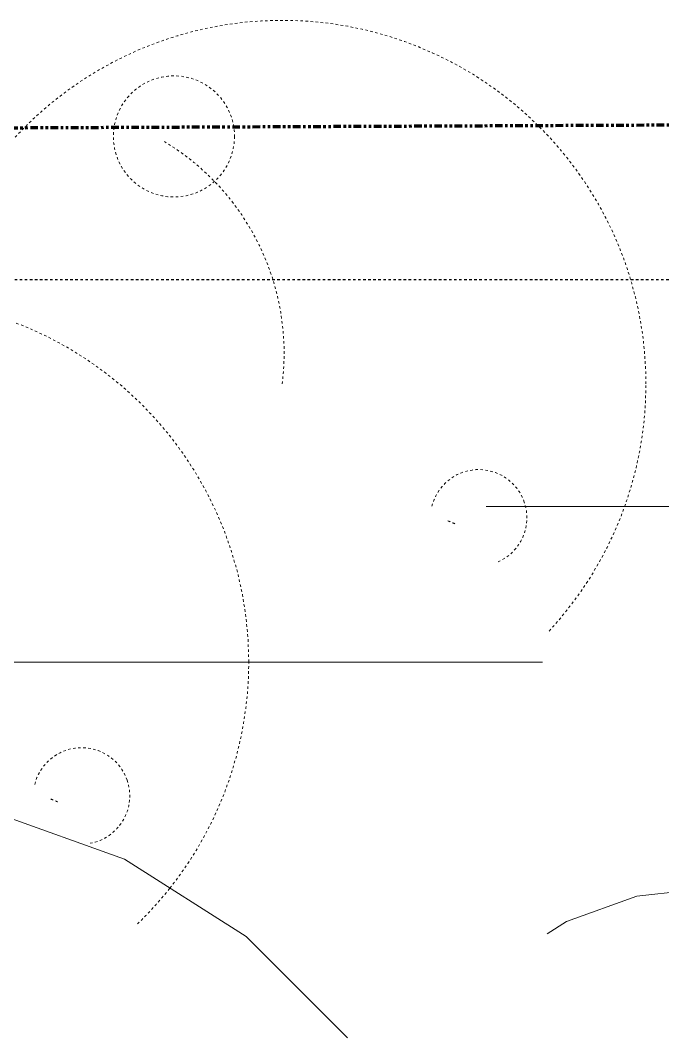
# Model space of a CAD drawing. Header units: inches. Extents: x 9391 to 11530, y 1186 to 2858.
# Drawn here: x 11181.2 to 11213, y 2661.2 to 2711.6 of the extents above; entities that cross this region are included whole.
import ezdxf

# ---------------------------------------------------------------- set-up
doc = ezdxf.new("R2010")
doc.units = ezdxf.units.IN
doc.header["$MEASUREMENT"] = 0
for name, pattern in [('Aligning Line 1_8_', [0.25, 0.125, -0.125]), ('Dash', [0.25, 0.125, -0.125]), ('Double Dash 3_8_', [1, 0.375, -0.125, 0.125, -0.125, 0.125, -0.125])]:
    doc.linetypes.add(name, pattern=pattern)
for name, color, linetype, lineweight in [('A-DETL-GENF-1', 254, 'Continuous', 9), ('A-DETL-GENF-2', 253, 'Continuous', 9), ('A-DETL-GENF-HDLN', 1, 'Dash', 9), ('C-PROP-LINE', 91, 'Double Dash 3_8_', 211), ('G-ANNO-SYMB', 111, 'Aligning Line 1_8_', 30)]:
    doc.layers.add(name, color=color, linetype=linetype, lineweight=lineweight)

# ---------------------------------------------------------------- blocks, each defined once
blk = doc.blocks.new('orange tree 26119 - orange tree 26119-V99-FLOOR PLAN - ROOF')
at = {"layer": 'A-DETL-GENF-1'}
for p, q in [((41.678, 0), (34.792, 0)), ((38.17, 0), (42.458, 0)), ((43.887, 0), (40.639, 0)), ((40.639, 0), (42.718, 0)), ((45.316, 0), (41.159, 0)), ((41.159, 0), (47.135, 0)), ((42.718, 0), (41.678, 0)), ((42.458, 0), (49.344, 0)), ((46.485, 0), (43.887, 0)), ((45.706, 0), (45.316, 0)), ((47.785, 0), (45.706, 0)), ((47.135, 0), (46.485, 0)), ((49.344, 0), (47.135, 0)), ((47.135, 0), (49.863, 0)), ((51.552, 0), (47.785, 0)), ((49.863, 0), (58.048, 0)), ((52.332, 0), (51.552, 0)), ((55.06, 0), (52.332, 0)), ((62.076, 0), (55.06, 0)), ((55.71, 0), (55.19, 0)), ((55.19, 0), (59.607, 0)), ((58.958, 0), (55.71, 0)), ((60.257, 0), (57.399, 0)), ((57.399, 0), (62.076, 0)), ((58.048, 0), (58.958, 0)), ((59.607, 0), (58.308, 0)), ((58.308, 0), (62.725, 0)), ((66.103, 0), (60.257, 0)), ((62.725, 0), (66.103, 0))]:
    blk.add_line(p, q, dxfattribs=at)
blk = doc.blocks.new('lupin 26755 - lupin 26755-V107-FLOOR PLAN - ROOF')
at = {"layer": 'A-DETL-GENF-HDLN'}
blk.add_circle((-5.363, 12.255), 3, dxfattribs=at)
for centre, radius, start, end in [((0, 0), 18, 0, 145.2502), ((-12.131, 1.52), 12.226, 352.8605, 59.0245), ((0, 0), 18, 317.1886, 0), ((9.724, -6.624), 2.385, 19, 167.2093), ((9.724, -6.624), 2.385, 293.6364, 19), ((15.364, 10.234), 18.46, 247.1641, 248.3337)]:
    blk.add_arc(centre, radius, start, end, dxfattribs=at)
blk = doc.blocks.new('lupin 26755 - lupin 26755-V108-FLOOR PLAN - ROOF')
at = {"layer": 'A-DETL-GENF-HDLN'}
for centre, radius, start, end in [((0, 0), 18, 0, 112.399), ((0, 0), 18, 321.5462, 0), ((9.724, -6.624), 2.385, 19, 167.2087), ((9.724, -6.624), 2.385, 280.1585, 19), ((15.364, 10.234), 18.46, 247.1644, 248.3337), ((0, 0), 18, 313.9271, 321.5462)]:
    blk.add_arc(centre, radius, start, end, dxfattribs=at)
blk = doc.blocks.new('magnolia 26756 - magnolia 26756-V115-FLOOR PLAN - ROOF')
at = {"layer": 'A-DETL-GENF-1'}
for p, q in [((-17.433, 0), (-20.865, 0)), ((-17.433, 0), (-16.799, 0)), ((-16.595, 0), (-17.027, 0)), ((-16.799, 0), (-16.662, 0)), ((-16.662, 0), (-16.546, 0)), ((-16.506, 0), (-16.655, 0)), ((-16.655, 0), (-16.552, 0)), ((-16.538, 0), (-16.595, 0)), ((-16.552, 0), (-16.538, 0)), ((-16.546, 0), (-16.462, 0)), ((-16.431, 0), (-16.506, 0)), ((-16.462, 0), (-16.42, 0)), ((-16.42, 0), (-16.431, 0)), ((-15.81, 0), (-15.932, 0)), ((-15.932, 0), (-14.932, 0)), ((-15.567, 0), (-15.81, 0)), ((-24.236, 0), (-24.398, 0)), ((-24.398, 0), (-24.171, 0)), ((-23.863, 0), (-24.236, 0)), ((-24.171, 0), (-23.955, 0)), ((-23.199, 0), (-24.132, 0)), ((-24.132, 0), (-23.983, 0)), ((-23.983, 0), (-22.031, 0)), ((-23.955, 0), (-22.932, 0)), ((-22.678, 0), (-23.863, 0)), ((-23.416, 0), (-23.437, 0)), ((-23.437, 0), (-23.199, 0)), ((-23.332, 0), (-23.416, 0)), ((-22.985, 0), (-23.332, 0)), ((-22.932, 0), (-23.018, 0)), ((-23.018, 0), (-22.948, 0)), ((-22.575, 0), (-22.985, 0)), ((-22.948, 0), (-22.798, 0)), ((-22.798, 0), (-21.187, 0)), ((-20.532, 0), (-22.678, 0)), ((-21.704, 0), (-22.575, 0)), ((-22.455, 0), (-22.539, 0)), ((-22.539, 0), (-22.532, 0)), ((-22.532, 0), (-22.369, 0)), ((-21.997, 0), (-22.455, 0)), ((-22.369, 0), (-20.735, 0)), ((-22.031, 0), (-21.865, 0)), ((-21.891, 0), (-21.997, 0)), ((-21.865, 0), (-21.891, 0)), ((-21, 0), (-21.704, 0)), ((-21.597, 0), (-21.599, 0)), ((-21.599, 0), (-21.298, 0)), ((-21.546, 0), (-21.597, 0)), ((-21.428, 0), (-21.546, 0)), ((-20.399, 0), (-21.428, 0)), ((-21.227, 0), (-21.332, 0)), ((-21.332, 0), (-20.658, 0)), ((-21.298, 0), (-21.227, 0)), ((-21.187, 0), (-20.695, 0)), ((-19.999, 0), (-21.065, 0)), ((-21.065, 0), (-20.91, 0)), ((-20.979, 0), (-21.001, 0)), ((-21.001, 0), (-20.865, 0)), ((-20.799, 0), (-21, 0)), ((-20.84, 0), (-20.979, 0)), ((-20.91, 0), (-20.697, 0)), ((-19.965, 0), (-20.84, 0)), ((-20.71, 0), (-20.799, 0)), ((-20.735, 0), (-19.999, 0)), ((-20.5, 0), (-20.71, 0)), ((-20.697, 0), (-20.431, 0)), ((-20.695, 0), (-20.279, 0)), ((-20.658, 0), (-20.466, 0)), ((-20.442, 0), (-20.532, 0)), ((-20.202, 0), (-20.5, 0)), ((-20.466, 0), (-20.239, 0)), ((-20.376, 0), (-20.442, 0)), ((-20.431, 0), (-18.932, 0)), ((-20.076, 0), (-20.399, 0)), ((-20.131, 0), (-20.376, 0)), ((-20.279, 0), (-19.97, 0)), ((-20.239, 0), (-19.965, 0)), ((-19.844, 0), (-20.202, 0)), ((-19.968, 0), (-20.131, 0)), ((-19.377, 0), (-20.076, 0)), ((-19.97, 0), (-19.697, 0)), ((-19.732, 0), (-19.968, 0)), ((-19.46, 0), (-19.844, 0)), ((-19.561, 0), (-19.732, 0)), ((-19.697, 0), (-19.564, 0)), ((-19.564, 0), (-19.414, 0)), ((-19.472, 0), (-19.561, 0)), ((-18.932, 0), (-19.472, 0)), ((-19.079, 0), (-19.46, 0)), ((-19.414, 0), (-19.12, 0)), ((-18.566, 0), (-19.377, 0)), ((-19.12, 0), (-19.006, 0)), ((-18.732, 0), (-19.079, 0)), ((-19.006, 0), (-18.932, 0)), ((-18.932, 0), (-18.746, 0)), ((-18.746, 0), (-18.581, 0)), ((-17.949, 0), (-18.732, 0)), ((-18.581, 0), (-18.056, 0)), ((-17.599, 0), (-18.566, 0)), ((-18.056, 0), (-17.821, 0)), ((-17.318, 0), (-17.949, 0)), ((-17.821, 0), (-17.532, 0)), ((-17.567, 0), (-17.599, 0)), ((-17.599, 0), (-17.567, 0)), ((-17.568, 0), (-17.599, 0)), ((-17.548, 0), (-17.568, 0)), ((-16.947, 0), (-17.567, 0)), ((-17.567, 0), (-17.546, 0)), ((-17.537, 0), (-17.548, 0)), ((-17.546, 0), (-17.536, 0)), ((-17.536, 0), (-17.537, 0)), ((-17.532, 0), (-17.502, 0)), ((-17.502, 0), (-17.449, 0)), ((-17.449, 0), (-17.376, 0)), ((-17.376, 0), (-17.283, 0)), ((-16.775, 0), (-17.318, 0)), ((-17.283, 0), (-17.171, 0)), ((-17.027, 0), (-17.199, 0)), ((-17.199, 0), (-13.732, 0)), ((-17.171, 0), (-16.899, 0)), ((-16.868, 0), (-16.947, 0)), ((-16.899, 0), (-16.868, 0)), ((-16.255, 0), (-16.775, 0)), ((-15.695, 0), (-16.255, 0)), ((-15.031, 0), (-15.695, 0))]:
    blk.add_line(p, q, dxfattribs=at)
blk = doc.blocks.new('magnolia 26756 - magnolia 26756-V116-FLOOR PLAN - ROOF')
at = {"layer": 'A-DETL-GENF-1'}
for p, q in [((-7.292, 14.902), (-3.801, 16.151)), ((-3.801, 16.151), (0, 16.589)), ((-8.25, 14.292), (-7.292, 14.902))]:
    blk.add_line(p, q, dxfattribs=at)
blk = doc.blocks.new('holly 26751 - holly 26751-V118-FLOOR PLAN - ROOF')
at = {"layer": 'A-DETL-GENF-1'}
for p, q in [((7.425, 31.546), (14.243, 29.106)), ((14.243, 29.106), (20.259, 25.279)), ((20.259, 25.279), (25.279, 20.259))]:
    blk.add_line(p, q, dxfattribs=at)
blk = doc.blocks.new('Family - ___-1646200-FLOOR PLAN - ROOF')
at = {"layer": 'C-PROP-LINE'}
blk.add_line((-2698.446, 9390.686), (-2707.099, 11376.054), dxfattribs=at)

msp = doc.modelspace()

# ---------------------------------------------------------------- linework, layer by layer
at = {"layer": 'G-ANNO-SYMB'}
msp.add_line((11376.017, 2698.719), (9654.878, 2698.719), dxfattribs=at)

# ---------------------------------------------------------------- block references
at = {"layer": 'A-DETL-GENF-1'}
for name, p in [('orange tree 26119 - orange tree 26119-V99-FLOOR PLAN - ROOF', (11140.923, 2679.798)), ('magnolia 26756 - magnolia 26756-V115-FLOOR PLAN - ROOF', (11228.625, 2687.502)), ('magnolia 26756 - magnolia 26756-V116-FLOOR PLAN - ROOF', (11215.495, 2652.054)), ('holly 26751 - holly 26751-V118-FLOOR PLAN - ROOF', (11172.089, 2640.936))]:
    msp.add_blockref(name, p, dxfattribs=at)
at = {"layer": 'A-DETL-GENF-2'}
for name, p in [('lupin 26755 - lupin 26755-V107-FLOOR PLAN - ROOF', (11194.139, 2693.564)), ('lupin 26755 - lupin 26755-V108-FLOOR PLAN - ROOF', (11174.479, 2679.798))]:
    msp.add_blockref(name, p, dxfattribs=at)
at = {"layer": 'C-PROP-LINE', "rotation": 270.0000000000005}
msp.add_blockref('Family - ___-1646200-FLOOR PLAN - ROOF', (0, 0), dxfattribs=at)

doc.saveas('drawing.dxf')
